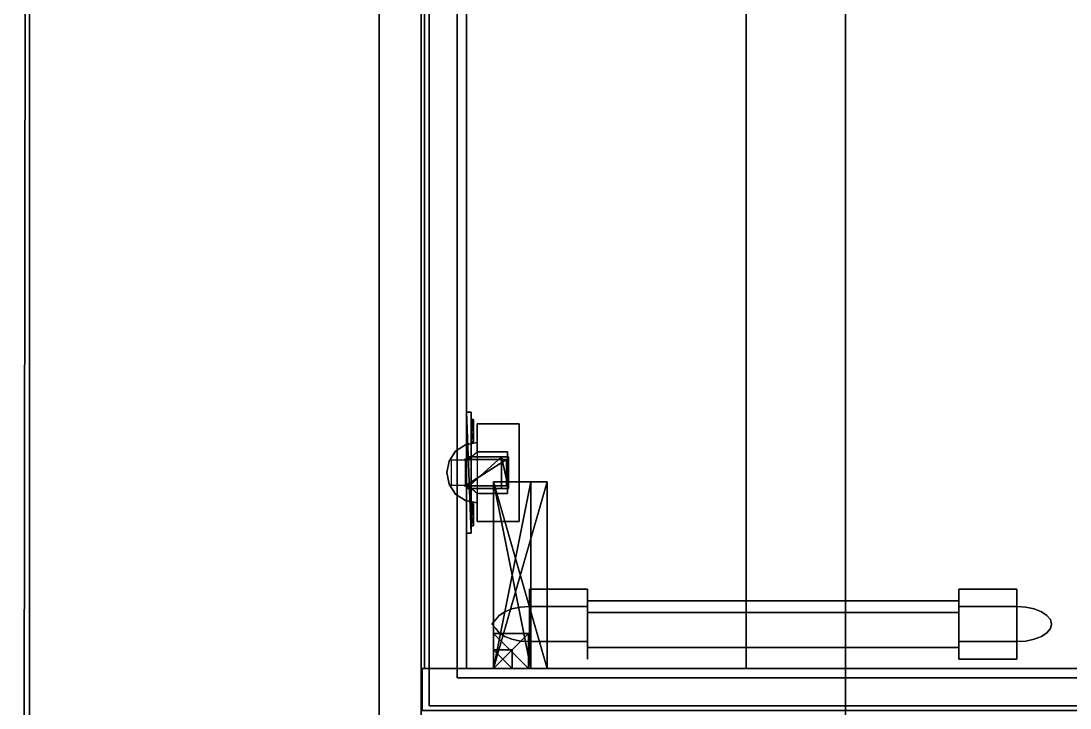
# Model space of a CAD drawing. Extents: x 0 to 7800, y -5130 to 1.
# Drawn here: x 0 to 450.1, y -3547 to -3252.2 of the extents above; entities that cross this region are included whole.
import ezdxf

# ---------------------------------------------------------------- set-up
doc = ezdxf.new("R2010")
doc.units = 0
for name, color, linetype in [('LAYER0', 7, 'CONTINUOUS'), ('LAYER780', 7, 'CONTINUOUS'), ('LAYER814', 253, 'CONTINUOUS'), ('LAYER877', 253, 'CONTINUOUS'), ('LAYER878', 7, 'CONTINUOUS'), ('LAYER880', 2, 'CONTINUOUS'), ('LAYER881', 7, 'CONTINUOUS'), ('LAYER882', 253, 'CONTINUOUS'), ('LAYER883', 253, 'CONTINUOUS'), ('LAYER884', 253, 'CONTINUOUS'), ('LAYER885', 253, 'CONTINUOUS'), ('LAYER886', 253, 'CONTINUOUS'), ('LAYER887', 253, 'CONTINUOUS'), ('LAYER897', 7, 'CONTINUOUS'), ('LAYER898', 7, 'CONTINUOUS'), ('LAYER899', 7, 'CONTINUOUS'), ('LAYER902', 28, 'CONTINUOUS'), ('LAYER903', 253, 'CONTINUOUS'), ('LAYER904', 253, 'CONTINUOUS'), ('LAYER906', 254, 'CONTINUOUS'), ('LAYER908', 2, 'CONTINUOUS')]:
    doc.layers.add(name, color=color, linetype=linetype)

msp = doc.modelspace()

# ---------------------------------------------------------------- linework, layer by layer
at = {"layer": 'LAYER0'}
for points, invisible_edges in [([(3.6928, -1555.002, -5), (1412.693, -4773.002, -5), (0.0028, -4773.002, -5), (3.6928, -1555.002, -5)], 1), ([(3.6928, -1555.002), (0.0028, -4773.002, -5), (0.0028, -4773.002), (3.6928, -1555.002)], 1), ([(0.0028, -4773.002, -5), (3.6928, -1555.002), (3.6928, -1555.002, -5), (0.0028, -4773.002, -5)], 1), ([(1412.693, -4773.002), (3.6928, -1555.002), (0.0028, -4773.002), (1412.693, -4773.002)], 1), ([(1412.693, -4773.002, -5), (3.6928, -1555.002, -5), (1025.693, -1555.002, -5), (1412.693, -4773.002, -5)], 5), ([(3.6928, -1555.002), (1412.693, -4773.002), (1025.693, -1555.002), (3.6928, -1555.002)], 3)]:
    msp.add_3dface(points, dxfattribs=dict(at, invisible_edges=invisible_edges))
at = {"layer": 'LAYER780'}
for points, invisible_edges in [([(153.6928, -2660.002), (3.6928, -4773.002), (3.6928, -2660.002), (153.6928, -2660.002)], 1), ([(3.6928, -4773.002), (153.6928, -2660.002), (153.6928, -4623.002), (3.6928, -4773.002)], 5), ([(3.6928, -2660.002, 2657), (3.6928, -4773.002), (3.6928, -4773.002, 2657), (3.6928, -2660.002, 2657)], 1), ([(3.6928, -4773.002), (3.6928, -2660.002, 2657), (3.6928, -2660.002), (3.6928, -4773.002)], 1), ([(3.6928, -4773.002, 2657), (153.6928, -4623.002, 2657), (3.6928, -2660.002, 2657), (3.6928, -4773.002, 2657)], 3), ([(153.6928, -2660.002, 2657), (3.6928, -2660.002, 2657), (153.6928, -4623.002, 2657), (153.6928, -2660.002, 2657)], 2), ([(153.6928, -2660.002), (153.6928, -4623.002, 2657), (153.6928, -4623.002), (153.6928, -2660.002)], 1), ([(153.6928, -4623.002, 2657), (153.6928, -2660.002), (153.6928, -2660.002, 2657), (153.6928, -4623.002, 2657)], 1)]:
    msp.add_3dface(points, dxfattribs=dict(at, invisible_edges=invisible_edges))
at = {"layer": 'LAYER814', "invisible_edges": 1}
for points in [[(153.6948, -2923, 450), (153.6948, -4173), (153.6948, -4173, 450), (153.6948, -2923, 450)], [(153.6948, -4173), (153.6948, -2923, 450), (153.6948, -2923), (153.6948, -4173)], [(171.6948, -2923), (153.6948, -4173), (153.6948, -2923), (171.6948, -2923)], [(153.6948, -4173), (171.6948, -2923), (171.6948, -4173), (153.6948, -4173)], [(171.6948, -4173, 450), (153.6948, -2923, 450), (153.6948, -4173, 450), (171.6948, -4173, 450)], [(153.6948, -2923, 450), (171.6948, -4173, 450), (171.6948, -2923, 450), (153.6948, -2923, 450)], [(171.6948, -2923), (171.6948, -4173, 450), (171.6948, -4173), (171.6948, -2923)], [(171.6948, -4173, 450), (171.6948, -2923), (171.6948, -2923, 450), (171.6948, -4173, 450)]]:
    msp.add_3dface(points, dxfattribs=at)
at = {"layer": 'LAYER877', "invisible_edges": 1}
for points in [[(153.6948, -2923, 850), (153.6948, -4605, 450), (153.6948, -4605, 850), (153.6948, -2923, 850)], [(153.6948, -4605, 450), (153.6948, -2923, 850), (153.6948, -2923, 450), (153.6948, -4605, 450)], [(171.6948, -2923, 450), (153.6948, -4605, 450), (153.6948, -2923, 450), (171.6948, -2923, 450)], [(153.6948, -4605, 450), (171.6948, -2923, 450), (171.6948, -4605, 450), (153.6948, -4605, 450)], [(171.6948, -4605, 850), (153.6948, -2923, 850), (153.6948, -4605, 850), (171.6948, -4605, 850)], [(153.6948, -2923, 850), (171.6948, -4605, 850), (171.6948, -2923, 850), (153.6948, -2923, 850)], [(171.6948, -2923, 450), (171.6948, -4605, 850), (171.6948, -4605, 450), (171.6948, -2923, 450)], [(171.6948, -4605, 850), (171.6948, -2923, 450), (171.6948, -2923, 850), (171.6948, -4605, 850)]]:
    msp.add_3dface(points, dxfattribs=at)
at = {"layer": 'LAYER878', "invisible_edges": 1}
for points in [[(172.1948, -3530), (585.1948, -3530, 432), (585.1948, -3530), (172.1948, -3530)], [(585.1948, -3530, 432), (172.1948, -3530), (172.1948, -3530, 432), (585.1948, -3530, 432)], [(172.1948, -3548, 432), (585.1948, -3530, 432), (172.1948, -3530, 432), (172.1948, -3548, 432)], [(585.1948, -3530, 432), (172.1948, -3548, 432), (585.1948, -3548, 432), (585.1948, -3530, 432)], [(172.1948, -3530), (172.1948, -3548, 432), (172.1948, -3530, 432), (172.1948, -3530)], [(172.1948, -3548, 432), (172.1948, -3530), (172.1948, -3548), (172.1948, -3548, 432)], [(585.1948, -3548), (172.1948, -3530), (585.1948, -3530), (585.1948, -3548)], [(172.1948, -3530), (585.1948, -3548), (172.1948, -3548), (172.1948, -3530)]]:
    msp.add_3dface(points, dxfattribs=at)
at = {"layer": 'LAYER880'}
for points in [[(225.6948, -3450, 30), (225.6948, -3450, 25), (202.6948, -3450, 30), (225.6948, -3450, 30)], [(202.6948, -3450, 30), (225.6948, -3450, 25), (202.6948, -3450, 25), (202.6948, -3450, 30)], [(202.6948, -3450, 30), (202.6948, -3450, 25), (202.6948, -3530, 30), (202.6948, -3450, 30)], [(202.6948, -3530, 30), (202.6948, -3450, 25), (202.6948, -3530, 25), (202.6948, -3530, 30)], [(202.6948, -3450, 30), (202.6948, -3530, 30), (225.6948, -3450, 30), (202.6948, -3450, 30)], [(225.6948, -3450, 30), (202.6948, -3530, 30), (225.6948, -3530, 30), (225.6948, -3450, 30)], [(225.6948, -3450, 25), (225.6948, -3530, 25), (202.6948, -3450, 25), (225.6948, -3450, 25)], [(202.6948, -3450, 25), (225.6948, -3530, 25), (202.6948, -3530, 25), (202.6948, -3450, 25)], [(225.6948, -3450, 30), (225.6948, -3530, 30), (225.6948, -3450, 25), (225.6948, -3450, 30)], [(225.6948, -3450, 25), (225.6948, -3530, 30), (225.6948, -3530, 25), (225.6948, -3450, 25)], [(202.6948, -3530, 30), (202.6948, -3530, 25), (225.6948, -3530, 30), (202.6948, -3530, 30)], [(225.6948, -3530, 30), (202.6948, -3530, 25), (225.6948, -3530, 25), (225.6948, -3530, 30)]]:
    msp.add_3dface(points, dxfattribs=at)
at = {"layer": 'LAYER881', "invisible_edges": 1}
for points in [[(225.6948, -3530, 30), (202.6948, -3450, 30), (202.6948, -3530, 30), (225.6948, -3530, 30)], [(202.6948, -3450, 30), (225.6948, -3530, 30), (225.6948, -3450, 30), (202.6948, -3450, 30)], [(202.6948, -3530, 25), (202.6948, -3450, 30), (202.6948, -3450, 25), (202.6948, -3530, 25)], [(202.6948, -3450, 30), (202.6948, -3530, 25), (202.6948, -3530, 30), (202.6948, -3450, 30)], [(225.6948, -3450, 25), (202.6948, -3450, 30), (225.6948, -3450, 30), (225.6948, -3450, 25)], [(202.6948, -3450, 30), (225.6948, -3450, 25), (202.6948, -3450, 25), (202.6948, -3450, 30)], [(225.6948, -3450, 25), (202.6948, -3530, 25), (202.6948, -3450, 25), (225.6948, -3450, 25)], [(202.6948, -3530, 25), (225.6948, -3450, 25), (225.6948, -3530, 25), (202.6948, -3530, 25)], [(225.6948, -3530, 30), (225.6948, -3450, 25), (225.6948, -3450, 30), (225.6948, -3530, 30)], [(225.6948, -3450, 25), (225.6948, -3530, 30), (225.6948, -3530, 25), (225.6948, -3450, 25)], [(202.6948, -3530, 25), (225.6948, -3530, 30), (202.6948, -3530, 30), (202.6948, -3530, 25)], [(225.6948, -3530, 30), (202.6948, -3530, 25), (225.6948, -3530, 25), (225.6948, -3530, 30)]]:
    msp.add_3dface(points, dxfattribs=at)
at = {"layer": 'LAYER882'}
for points in [[(217.6948, -3515, 30), (217.6948, -3515, 15), (202.6948, -3515, 30), (217.6948, -3515, 30)], [(202.6948, -3515, 30), (217.6948, -3515, 15), (202.6948, -3515, 15), (202.6948, -3515, 30)], [(202.6948, -3515, 30), (202.6948, -3515, 15), (202.6948, -3530, 30), (202.6948, -3515, 30)], [(202.6948, -3530, 30), (202.6948, -3515, 15), (202.6948, -3530, 15), (202.6948, -3530, 30)], [(202.6948, -3515, 30), (202.6948, -3530, 30), (217.6948, -3515, 30), (202.6948, -3515, 30)], [(217.6948, -3515, 30), (202.6948, -3530, 30), (217.6948, -3530, 30), (217.6948, -3515, 30)], [(217.6948, -3515, 15), (217.6948, -3530, 15), (202.6948, -3515, 15), (217.6948, -3515, 15)], [(202.6948, -3515, 15), (217.6948, -3530, 15), (202.6948, -3530, 15), (202.6948, -3515, 15)], [(217.6948, -3515, 30), (217.6948, -3530, 30), (217.6948, -3515, 15), (217.6948, -3515, 30)], [(217.6948, -3515, 15), (217.6948, -3530, 30), (217.6948, -3530, 15), (217.6948, -3515, 15)], [(202.6948, -3530, 30), (202.6948, -3530, 15), (217.6948, -3530, 30), (202.6948, -3530, 30)], [(217.6948, -3530, 30), (202.6948, -3530, 15), (217.6948, -3530, 15), (217.6948, -3530, 30)]]:
    msp.add_3dface(points, dxfattribs=at)
at = {"layer": 'LAYER883'}
for points in [[(217.6948, -3515, 30), (217.6948, -3515, 15), (202.6948, -3515, 30), (217.6948, -3515, 30)], [(202.6948, -3515, 30), (217.6948, -3515, 15), (202.6948, -3515, 15), (202.6948, -3515, 30)], [(202.6948, -3515, 30), (202.6948, -3515, 15), (202.6948, -3530, 30), (202.6948, -3515, 30)], [(202.6948, -3530, 30), (202.6948, -3515, 15), (202.6948, -3530, 15), (202.6948, -3530, 30)], [(202.6948, -3515, 30), (202.6948, -3530, 30), (217.6948, -3515, 30), (202.6948, -3515, 30)], [(217.6948, -3515, 30), (202.6948, -3530, 30), (217.6948, -3530, 30), (217.6948, -3515, 30)], [(217.6948, -3515, 15), (217.6948, -3530, 15), (202.6948, -3515, 15), (217.6948, -3515, 15)], [(202.6948, -3515, 15), (217.6948, -3530, 15), (202.6948, -3530, 15), (202.6948, -3515, 15)], [(217.6948, -3515, 30), (217.6948, -3530, 30), (217.6948, -3515, 15), (217.6948, -3515, 30)], [(217.6948, -3515, 15), (217.6948, -3530, 30), (217.6948, -3530, 15), (217.6948, -3515, 15)], [(202.6948, -3530, 30), (202.6948, -3530, 15), (217.6948, -3530, 30), (202.6948, -3530, 30)], [(217.6948, -3530, 30), (202.6948, -3530, 15), (217.6948, -3530, 15), (217.6948, -3530, 30)]]:
    msp.add_3dface(points, dxfattribs=at)
at = {"layer": 'LAYER884'}
for points in [[(217.6948, -3515, 30), (217.6948, -3515, 15), (202.6948, -3515, 30), (217.6948, -3515, 30)], [(202.6948, -3515, 30), (217.6948, -3515, 15), (202.6948, -3515, 15), (202.6948, -3515, 30)], [(202.6948, -3515, 30), (202.6948, -3515, 15), (202.6948, -3530, 30), (202.6948, -3515, 30)], [(202.6948, -3530, 30), (202.6948, -3515, 15), (202.6948, -3530, 15), (202.6948, -3530, 30)], [(202.6948, -3515, 30), (202.6948, -3530, 30), (217.6948, -3515, 30), (202.6948, -3515, 30)], [(217.6948, -3515, 30), (202.6948, -3530, 30), (217.6948, -3530, 30), (217.6948, -3515, 30)], [(217.6948, -3515, 15), (217.6948, -3530, 15), (202.6948, -3515, 15), (217.6948, -3515, 15)], [(202.6948, -3515, 15), (217.6948, -3530, 15), (202.6948, -3530, 15), (202.6948, -3515, 15)], [(217.6948, -3515, 30), (217.6948, -3530, 30), (217.6948, -3515, 15), (217.6948, -3515, 30)], [(217.6948, -3515, 15), (217.6948, -3530, 30), (217.6948, -3530, 15), (217.6948, -3515, 15)], [(202.6948, -3530, 30), (202.6948, -3530, 15), (217.6948, -3530, 30), (202.6948, -3530, 30)], [(217.6948, -3530, 30), (202.6948, -3530, 15), (217.6948, -3530, 15), (217.6948, -3530, 30)]]:
    msp.add_3dface(points, dxfattribs=at)
at = {"layer": 'LAYER885'}
for points in [[(217.6948, -3515, 30), (217.6948, -3515, 15), (202.6948, -3515, 30), (217.6948, -3515, 30)], [(202.6948, -3515, 30), (217.6948, -3515, 15), (202.6948, -3515, 15), (202.6948, -3515, 30)], [(202.6948, -3515, 30), (202.6948, -3515, 15), (202.6948, -3530, 30), (202.6948, -3515, 30)], [(202.6948, -3530, 30), (202.6948, -3515, 15), (202.6948, -3530, 15), (202.6948, -3530, 30)], [(202.6948, -3515, 30), (202.6948, -3530, 30), (217.6948, -3515, 30), (202.6948, -3515, 30)], [(217.6948, -3515, 30), (202.6948, -3530, 30), (217.6948, -3530, 30), (217.6948, -3515, 30)], [(217.6948, -3515, 15), (217.6948, -3530, 15), (202.6948, -3515, 15), (217.6948, -3515, 15)], [(202.6948, -3515, 15), (217.6948, -3530, 15), (202.6948, -3530, 15), (202.6948, -3515, 15)], [(217.6948, -3515, 30), (217.6948, -3530, 30), (217.6948, -3515, 15), (217.6948, -3515, 30)], [(217.6948, -3515, 15), (217.6948, -3530, 30), (217.6948, -3530, 15), (217.6948, -3515, 15)], [(202.6948, -3530, 30), (202.6948, -3530, 15), (217.6948, -3530, 30), (202.6948, -3530, 30)], [(217.6948, -3530, 30), (202.6948, -3530, 15), (217.6948, -3530, 15), (217.6948, -3530, 30)]]:
    msp.add_3dface(points, dxfattribs=at)
at = {"layer": 'LAYER886'}
for points in [[(210.6948, -3522, 30), (210.6948, -3522, -10), (202.6948, -3522, 30), (210.6948, -3522, 30)], [(202.6948, -3522, 30), (210.6948, -3522, -10), (202.6948, -3522, -10), (202.6948, -3522, 30)], [(202.6948, -3522, 30), (202.6948, -3522, -10), (202.6948, -3530, 30), (202.6948, -3522, 30)], [(202.6948, -3530, 30), (202.6948, -3522, -10), (202.6948, -3530, -10), (202.6948, -3530, 30)], [(202.6948, -3522, 30), (202.6948, -3530, 30), (210.6948, -3522, 30), (202.6948, -3522, 30)], [(210.6948, -3522, 30), (202.6948, -3530, 30), (210.6948, -3530, 30), (210.6948, -3522, 30)], [(210.6948, -3522, -10), (210.6948, -3530, -10), (202.6948, -3522, -10), (210.6948, -3522, -10)], [(202.6948, -3522, -10), (210.6948, -3530, -10), (202.6948, -3530, -10), (202.6948, -3522, -10)], [(210.6948, -3522, 30), (210.6948, -3530, 30), (210.6948, -3522, -10), (210.6948, -3522, 30)], [(210.6948, -3522, -10), (210.6948, -3530, 30), (210.6948, -3530, -10), (210.6948, -3522, -10)], [(202.6948, -3530, 30), (202.6948, -3530, -10), (210.6948, -3530, 30), (202.6948, -3530, 30)], [(210.6948, -3530, 30), (202.6948, -3530, -10), (210.6948, -3530, -10), (210.6948, -3530, 30)]]:
    msp.add_3dface(points, dxfattribs=at)
at = {"layer": 'LAYER887'}
for points in [[(218.6948, -3450, 30), (218.6948, -3450, 25), (202.6948, -3450, 30), (218.6948, -3450, 30)], [(202.6948, -3450, 30), (218.6948, -3450, 25), (202.6948, -3450, 25), (202.6948, -3450, 30)], [(202.6948, -3450, 30), (202.6948, -3450, 25), (202.6948, -3530, 30), (202.6948, -3450, 30)], [(202.6948, -3530, 30), (202.6948, -3450, 25), (202.6948, -3530, 25), (202.6948, -3530, 30)], [(202.6948, -3450, 30), (202.6948, -3530, 30), (218.6948, -3450, 30), (202.6948, -3450, 30)], [(218.6948, -3450, 30), (202.6948, -3530, 30), (218.6948, -3530, 30), (218.6948, -3450, 30)], [(218.6948, -3450, 25), (218.6948, -3530, 25), (202.6948, -3450, 25), (218.6948, -3450, 25)], [(202.6948, -3450, 25), (218.6948, -3530, 25), (202.6948, -3530, 25), (202.6948, -3450, 25)], [(218.6948, -3450, 30), (218.6948, -3530, 30), (218.6948, -3450, 25), (218.6948, -3450, 30)], [(218.6948, -3450, 25), (218.6948, -3530, 30), (218.6948, -3530, 25), (218.6948, -3450, 25)], [(202.6948, -3530, 30), (202.6948, -3530, 25), (218.6948, -3530, 30), (202.6948, -3530, 30)], [(218.6948, -3530, 30), (202.6948, -3530, 25), (218.6948, -3530, 25), (218.6948, -3530, 30)]]:
    msp.add_3dface(points, dxfattribs=at)
at = {"layer": 'LAYER897', "invisible_edges": 1}
for points in [[(173.1948, -3530), (173.1948, -2959, 432), (173.1948, -2959), (173.1948, -3530)], [(173.1948, -2959, 432), (173.1948, -3530), (173.1948, -3530, 432), (173.1948, -2959, 432)], [(191.1948, -3530, 432), (173.1948, -2959, 432), (173.1948, -3530, 432), (191.1948, -3530, 432)], [(173.1948, -2959, 432), (191.1948, -3530, 432), (191.1948, -2959, 432), (173.1948, -2959, 432)], [(191.1948, -2959), (173.1948, -3530), (173.1948, -2959), (191.1948, -2959)], [(173.1948, -3530), (191.1948, -2959), (191.1948, -3530), (173.1948, -3530)], [(191.1948, -3530, 432), (191.1948, -2959), (191.1948, -2959, 432), (191.1948, -3530, 432)], [(191.1948, -2959), (191.1948, -3530, 432), (191.1948, -3530), (191.1948, -2959)], [(173.1948, -3530), (191.1948, -3530, 432), (173.1948, -3530, 432), (173.1948, -3530)], [(191.1948, -3530, 432), (173.1948, -3530), (191.1948, -3530), (191.1948, -3530, 432)]]:
    msp.add_3dface(points, dxfattribs=at)
at = {"layer": 'LAYER898', "invisible_edges": 1}
for points in [[(187.1948, -3534, 24.3), (570.1948, -2955, 24.3), (187.1948, -2955, 24.3), (187.1948, -3534, 24.3)], [(570.1948, -2955, 24.3), (187.1948, -3534, 24.3), (570.1948, -3534, 24.3), (570.1948, -2955, 24.3)], [(187.1948, -2955, 18.3), (187.1948, -3534, 24.3), (187.1948, -2955, 24.3), (187.1948, -2955, 18.3)], [(187.1948, -3534, 24.3), (187.1948, -2955, 18.3), (187.1948, -3534, 18.3), (187.1948, -3534, 24.3)], [(570.1948, -3534, 18.3), (187.1948, -2955, 18.3), (570.1948, -2955, 18.3), (570.1948, -3534, 18.3)], [(187.1948, -2955, 18.3), (570.1948, -3534, 18.3), (187.1948, -3534, 18.3), (187.1948, -2955, 18.3)], [(187.1948, -3534, 24.3), (570.1948, -3534, 18.3), (570.1948, -3534, 24.3), (187.1948, -3534, 24.3)], [(570.1948, -3534, 18.3), (187.1948, -3534, 24.3), (187.1948, -3534, 18.3), (570.1948, -3534, 18.3)]]:
    msp.add_3dface(points, dxfattribs=at)
at = {"layer": 'LAYER899', "invisible_edges": 1}
for points in [[(191.1948, -2959), (311.1948, -3530), (191.1948, -3530), (191.1948, -2959)], [(311.1948, -3530), (191.1948, -2959), (311.1948, -2959), (311.1948, -3530)], [(191.1948, -3530, 18), (191.1948, -2959), (191.1948, -3530), (191.1948, -3530, 18)], [(191.1948, -2959), (191.1948, -3530, 18), (191.1948, -2959, 18), (191.1948, -2959)], [(311.1948, -2959, 18), (191.1948, -3530, 18), (311.1948, -3530, 18), (311.1948, -2959, 18)], [(191.1948, -3530, 18), (311.1948, -2959, 18), (191.1948, -2959, 18), (191.1948, -3530, 18)], [(311.1948, -2959, 18), (311.1948, -3530), (311.1948, -2959), (311.1948, -2959, 18)], [(311.1948, -3530), (311.1948, -2959, 18), (311.1948, -3530, 18), (311.1948, -3530)], [(191.1948, -3530, 18), (311.1948, -3530), (311.1948, -3530, 18), (191.1948, -3530, 18)], [(311.1948, -3530), (191.1948, -3530, 18), (191.1948, -3530), (311.1948, -3530)]]:
    msp.add_3dface(points, dxfattribs=at)
at = {"layer": 'LAYER902'}
for points in [[(195.6948, -3437, 432), (195.6948, -3425, 432), (195.6948, -3437, 432)], [(213.6948, -3425, 431), (195.6948, -3425, 431), (195.6948, -3425, 431), (213.6948, -3425, 431)], [(195.6948, -3437, 431), (195.6948, -3437, 432), (195.6948, -3425, 432), (195.6948, -3425, 431)], [(195.6948, -3425, 431), (195.6948, -3425, 432), (213.6948, -3425, 432), (213.6948, -3425, 431)], [(213.6948, -3425, 432), (195.6948, -3425, 432), (195.6948, -3467, 432), (213.6948, -3467, 432)], [(213.6948, -3425, 432), (213.6948, -3467, 432), (213.6948, -3467, 431), (213.6948, -3425, 431)], [(208.6948, -3437, 431), (208.6948, -3437, 432), (195.6948, -3437, 432), (195.6948, -3437, 431)], [(208.6948, -3437, 432), (208.6948, -3455, 432), (208.6948, -3437, 432)], [(208.6948, -3437, 431), (208.6948, -3437, 432), (208.6948, -3455, 432), (208.6948, -3455, 431)], [(195.6948, -3455, 432), (195.6948, -3467, 432), (195.6948, -3455, 432)], [(208.6948, -3455, 431), (208.6948, -3455, 432), (195.6948, -3455, 432), (195.6948, -3455, 431)], [(195.6948, -3455, 431), (195.6948, -3455, 432), (195.6948, -3467, 432), (195.6948, -3467, 431)], [(213.6948, -3467, 431), (195.6948, -3467, 431), (195.6948, -3467, 431), (213.6948, -3467, 431)], [(195.6948, -3467, 431), (195.6948, -3467, 432), (213.6948, -3467, 432), (213.6948, -3467, 431)], [(213.6948, -3467, 431), (213.6948, -3467, 432), (213.6948, -3467, 431)]]:
    msp.add_3dface(points, dxfattribs=at)
for points, invisible_edges in [([(213.6948, -3425, 431), (208.6948, -3437, 431), (195.6948, -3437, 431), (195.6948, -3425, 431)], 1), ([(213.6948, -3467, 431), (213.6948, -3425, 431), (208.6948, -3437, 431), (208.6948, -3455, 431)], 10), ([(190.7199, -3433.99, 431.75), (186.5024, -3436.808, 431.75), (188.1948, -3440.5, 431.75), (191.6948, -3440.5, 431.75)], 10), ([(195.6948, -3433, 431.75), (190.7199, -3433.99, 431.75), (191.6948, -3440.5, 431.75), (195.6948, -3437, 431.75)], 2), ([(186.5024, -3436.808, 431.75), (183.6844, -3441.025, 431.75), (184.6948, -3440.5, 431.75), (188.1948, -3440.5, 431.75)], 10), ([(191.4853, -3451.317, 431.5), (191.6948, -3440.5, 431.5), (195.6948, -3437, 431.5), (195.6948, -3455, 431.5)], 5), ([(195.6948, -3455, 431.5), (195.6948, -3437, 431.5), (208.6948, -3437, 431.5), (208.6948, -3455, 431.5)], 1), ([(183.6844, -3441.025, 431.75), (182.6948, -3446, 431.75), (184.6948, -3446, 431.75), (184.6948, -3440.5, 431.75)], 10), ([(184.6948, -3451.5, 431.5), (184.6948, -3440.5, 431.5), (191.6948, -3440.5, 431.5), (191.4853, -3451.317, 431.5)], 4), ([(182.6948, -3446, 431.75), (183.6844, -3450.975, 431.75), (184.6948, -3451.5, 431.75), (184.6948, -3446, 431.75)], 10), ([(183.6844, -3450.975, 431.75), (186.5024, -3455.192, 431.75), (188.1948, -3451.5, 431.75), (184.6948, -3451.5, 431.75)], 10), ([(186.5024, -3455.192, 431.75), (190.7199, -3458.01, 431.75), (191.6948, -3451.5, 431.75), (188.1948, -3451.5, 431.75)], 10), ([(190.7199, -3458.01, 431.75), (195.6948, -3459, 431.75), (195.6948, -3455, 431.75), (191.6948, -3451.5, 431.75)], 8), ([(213.6948, -3467, 431), (208.6948, -3455, 431), (195.6948, -3455, 431), (195.6948, -3467, 431)], 1)]:
    msp.add_3dface(points, dxfattribs=dict(at, invisible_edges=invisible_edges))
at = {"layer": 'LAYER903'}
for points in [[(193.1843, -3472, 387.5), (191.1948, -3472, 387.5), (191.1948, -3420, 387.5), (193.1843, -3472, 387.5)], [(193.1843, -3472, 387.5), (191.1948, -3420, 387.5), (193.1843, -3420, 387.5), (193.1843, -3472, 387.5)], [(193.1843, -3420, 387.5), (191.1948, -3420, 387.5), (191.1948, -3420, 402.5), (193.1843, -3420, 387.5)], [(193.1843, -3420, 387.5), (191.1948, -3420, 402.5), (193.1843, -3420, 402.5), (193.1843, -3420, 387.5)], [(191.1948, -3420, 402.5), (191.1948, -3472, 402.5), (193.1843, -3472, 402.5), (191.1948, -3420, 402.5)], [(191.1948, -3420, 402.5), (193.1843, -3472, 402.5), (193.1843, -3420, 402.5), (191.1948, -3420, 402.5)], [(193.1843, -3420, 402.5), (193.1843, -3472, 402.5), (193.1843, -3472, 387.5), (193.1843, -3420, 402.5)], [(193.1843, -3420, 402.5), (193.1843, -3472, 387.5), (193.1843, -3420, 387.5), (193.1843, -3420, 402.5)], [(194.1791, -3427.913, 399.2426), (194.1791, -3423.117, 395), (193.1843, -3427.913, 399.2426), (194.1791, -3427.913, 399.2426)], [(193.1843, -3427.913, 399.2426), (194.1791, -3423.117, 395), (193.1843, -3423.117, 395), (193.1843, -3427.913, 399.2426)], [(194.1791, -3423.117, 395), (194.1791, -3427.913, 390.7574), (193.1843, -3423.117, 395), (194.1791, -3423.117, 395)], [(193.1843, -3423.117, 395), (194.1791, -3427.913, 390.7574), (193.1843, -3427.913, 390.7574), (193.1843, -3423.117, 395)], [(193.1843, -3432.709, 395), (193.1843, -3427.913, 390.7574), (193.1843, -3423.117, 395), (193.1843, -3432.709, 395)], [(193.1843, -3432.709, 395), (193.1843, -3423.117, 395), (193.1843, -3427.913, 399.2426), (193.1843, -3432.709, 395)], [(194.1791, -3427.913, 399.2426), (194.1791, -3427.913, 390.7574), (194.1791, -3423.117, 395), (194.1791, -3427.913, 399.2426)], [(194.1791, -3427.913, 390.7574), (194.1791, -3432.709, 395), (193.1843, -3427.913, 390.7574), (194.1791, -3427.913, 390.7574)], [(193.1843, -3427.913, 390.7574), (194.1791, -3432.709, 395), (193.1843, -3432.709, 395), (193.1843, -3427.913, 390.7574)], [(193.1843, -3432.709, 395), (194.1791, -3432.709, 395), (193.1843, -3427.913, 399.2426), (193.1843, -3432.709, 395)], [(193.1843, -3427.913, 399.2426), (194.1791, -3432.709, 395), (194.1791, -3427.913, 399.2426), (193.1843, -3427.913, 399.2426)], [(194.1791, -3432.709, 395), (194.1791, -3427.913, 390.7574), (194.1791, -3427.913, 399.2426), (194.1791, -3432.709, 395)], [(190.113, -3440.348, 443.9226), (190.6041, -3440.348, 444.5), (206.8867, -3440.348, 436.0754), (190.113, -3440.348, 443.9226)], [(206.8867, -3440.348, 436.0754), (190.6041, -3440.348, 444.5), (208.3768, -3440.348, 438.4556), (206.8867, -3440.348, 436.0754)], [(190.6041, -3440.348, 444.5), (190.6041, -3451.652, 444.5), (208.3768, -3440.348, 438.4556), (190.6041, -3440.348, 444.5)], [(208.3768, -3440.348, 438.4556), (190.6041, -3451.652, 444.5), (208.3768, -3451.652, 438.4556), (208.3768, -3440.348, 438.4556)], [(191.1948, -3439.217, 419.5), (206.1163, -3439.217, 419.5), (191.1948, -3439.217, 367.5), (191.1948, -3439.217, 419.5)], [(191.1948, -3439.217, 367.5), (206.1163, -3439.217, 419.5), (206.1163, -3439.217, 367.5), (191.1948, -3439.217, 367.5)], [(191.1948, -3439.217, 367.5), (206.1163, -3439.217, 367.5), (191.1948, -3452.783, 367.5), (191.1948, -3439.217, 367.5)], [(191.1948, -3452.783, 367.5), (206.1163, -3439.217, 367.5), (206.1163, -3452.783, 367.5), (191.1948, -3452.783, 367.5)], [(202.1372, -3439.217, 438.8654), (209.1006, -3439.217, 438.8654), (199.1529, -3439.217, 419.5), (202.1372, -3439.217, 438.8654)], [(199.1529, -3439.217, 419.5), (209.1006, -3439.217, 438.8654), (206.1163, -3439.217, 419.5), (199.1529, -3439.217, 419.5)], [(206.1163, -3439.217, 419.5), (206.1163, -3452.783, 419.5), (206.1163, -3439.217, 367.5), (206.1163, -3439.217, 419.5)], [(206.1163, -3439.217, 367.5), (206.1163, -3452.783, 419.5), (206.1163, -3452.783, 367.5), (206.1163, -3439.217, 367.5)], [(209.1006, -3439.217, 438.8654), (209.1006, -3452.783, 438.8654), (206.1163, -3439.217, 419.5), (209.1006, -3439.217, 438.8654)], [(206.1163, -3439.217, 419.5), (209.1006, -3452.783, 438.8654), (206.1163, -3452.783, 419.5), (206.1163, -3439.217, 419.5)], [(206.8867, -3451.652, 436.0754), (208.3768, -3451.652, 438.4556), (190.113, -3451.652, 443.9226), (206.8867, -3451.652, 436.0754)], [(190.113, -3451.652, 443.9226), (208.3768, -3451.652, 438.4556), (190.6041, -3451.652, 444.5), (190.113, -3451.652, 443.9226)], [(191.1948, -3452.783, 367.5), (206.1163, -3452.783, 367.5), (191.1948, -3452.783, 419.5), (191.1948, -3452.783, 367.5)], [(191.1948, -3452.783, 419.5), (206.1163, -3452.783, 367.5), (206.1163, -3452.783, 419.5), (191.1948, -3452.783, 419.5)], [(199.1529, -3452.783, 419.5), (206.1163, -3452.783, 419.5), (202.1372, -3452.783, 438.8654), (199.1529, -3452.783, 419.5)], [(202.1372, -3452.783, 438.8654), (206.1163, -3452.783, 419.5), (209.1006, -3452.783, 438.8654), (202.1372, -3452.783, 438.8654)], [(194.1791, -3464.087, 399.2426), (194.1791, -3459.291, 395), (193.1843, -3464.087, 399.2426), (194.1791, -3464.087, 399.2426)], [(193.1843, -3464.087, 399.2426), (194.1791, -3459.291, 395), (193.1843, -3459.291, 395), (193.1843, -3464.087, 399.2426)], [(194.1791, -3459.291, 395), (194.1791, -3464.087, 390.7574), (193.1843, -3459.291, 395), (194.1791, -3459.291, 395)], [(193.1843, -3459.291, 395), (194.1791, -3464.087, 390.7574), (193.1843, -3464.087, 390.7574), (193.1843, -3459.291, 395)], [(193.1843, -3468.883, 395), (193.1843, -3464.087, 390.7574), (193.1843, -3459.291, 395), (193.1843, -3468.883, 395)], [(193.1843, -3468.883, 395), (193.1843, -3459.291, 395), (193.1843, -3464.087, 399.2426), (193.1843, -3468.883, 395)], [(194.1791, -3464.087, 399.2426), (194.1791, -3464.087, 390.7574), (194.1791, -3459.291, 395), (194.1791, -3464.087, 399.2426)], [(194.1791, -3464.087, 390.7574), (194.1791, -3468.883, 395), (193.1843, -3464.087, 390.7574), (194.1791, -3464.087, 390.7574)], [(193.1843, -3464.087, 390.7574), (194.1791, -3468.883, 395), (193.1843, -3468.883, 395), (193.1843, -3464.087, 390.7574)], [(193.1843, -3468.883, 395), (194.1791, -3468.883, 395), (193.1843, -3464.087, 399.2426), (193.1843, -3468.883, 395)], [(193.1843, -3464.087, 399.2426), (194.1791, -3468.883, 395), (194.1791, -3464.087, 399.2426), (193.1843, -3464.087, 399.2426)], [(194.1791, -3468.883, 395), (194.1791, -3464.087, 390.7574), (194.1791, -3464.087, 399.2426), (194.1791, -3468.883, 395)], [(193.1843, -3472, 402.5), (191.1948, -3472, 402.5), (191.1948, -3472, 387.5), (193.1843, -3472, 402.5)], [(193.1843, -3472, 402.5), (191.1948, -3472, 387.5), (193.1843, -3472, 387.5), (193.1843, -3472, 402.5)]]:
    msp.add_3dface(points, dxfattribs=at)
at = {"layer": 'LAYER904', "invisible_edges": 1}
for points in [[(582.1948, -2943, 432), (175.1948, -3546, 432), (175.1948, -2943, 432), (582.1948, -2943, 432)], [(175.1948, -3546, 432), (582.1948, -2943, 432), (582.1948, -3546, 432), (175.1948, -3546, 432)], [(175.1948, -2943, 450), (175.1948, -3546, 432), (175.1948, -3546, 450), (175.1948, -2943, 450)], [(175.1948, -3546, 432), (175.1948, -2943, 450), (175.1948, -2943, 432), (175.1948, -3546, 432)], [(557.1948, -3546, 450), (175.1948, -2943, 450), (175.1948, -3546, 450), (557.1948, -3546, 450)], [(175.1948, -2943, 450), (557.1948, -3546, 450), (557.1948, -2943, 450), (175.1948, -2943, 450)], [(582.1948, -3546, 438), (175.1948, -3546, 432), (582.1948, -3546, 432), (582.1948, -3546, 438)], [(175.1948, -3546, 432), (582.1948, -3546, 438), (175.1948, -3546, 438), (175.1948, -3546, 432)], [(557.1948, -3546, 450), (175.1948, -3546, 438), (545.1948, -3546, 438), (557.1948, -3546, 450)], [(175.1948, -3546, 438), (557.1948, -3546, 450), (175.1948, -3546, 450), (175.1948, -3546, 438)]]:
    msp.add_3dface(points, dxfattribs=at)
at = {"layer": 'LAYER906'}
for points, invisible_edges in [([(210.6637, -3504.505, 404.75), (214.2664, -3503.756, 403.4523), (214.2664, -3496.511, 416), (210.6637, -3498.01, 416)], 15), ([(210.6637, -3498.01, 416), (214.2664, -3496.511, 416), (214.2664, -3503.756, 428.5477), (210.6637, -3504.505, 427.25)], 11), ([(214.2664, -3503.756, 403.4523), (218.1326, -3503.5, 403.0096), (218.1326, -3496, 416), (214.2664, -3496.511, 416)], 13), ([(214.2664, -3496.511, 416), (218.1326, -3496, 416), (218.1326, -3503.5, 428.9904), (214.2664, -3503.756, 428.5477)], 9), ([(243.0288, -3518.5, 403.0096), (243.0288, -3526, 416), (243.0288, -3496, 416), (243.0288, -3503.5, 403.0096)], 2), ([(243.0288, -3526, 416), (243.0288, -3496, 416), (243.0288, -3503.5, 428.9904), (243.0288, -3518.5, 428.9904)], 1), ([(243.0288, -3526, 416), (243.0288, -3496, 416), (243.0288, -3503.5, 428.9904), (243.0288, -3518.5, 428.9904)], 1), ([(402.3649, -3496, 416), (402.3649, -3526, 416), (402.3649, -3518.5, 428.9904), (402.3649, -3503.5, 428.9904)], 1), ([(431.1274, -3503.756, 428.5477), (427.2612, -3503.5, 428.9904), (427.2612, -3496, 416), (431.1274, -3496.511, 416)], 12), ([(431.1274, -3496.511, 416), (427.2612, -3496, 416), (427.2612, -3503.5, 403.0096), (431.1274, -3503.756, 403.4523)], 13), ([(434.73, -3504.505, 427.25), (431.1274, -3503.756, 428.5477), (431.1274, -3496.511, 416), (434.73, -3498.01, 416)], 14), ([(434.73, -3498.01, 416), (431.1274, -3496.511, 416), (431.1274, -3503.756, 403.4523), (434.73, -3504.505, 404.75)], 15), ([(205.1961, -3507.25, 409.5048), (207.57, -3505.697, 406.8144), (207.57, -3500.393, 416), (205.1961, -3503.5, 416)], 15), ([(205.1961, -3503.5, 416), (207.57, -3500.393, 416), (207.57, -3505.697, 425.1856), (205.1961, -3507.25, 422.4952)], 11), ([(207.57, -3505.697, 406.8144), (210.6637, -3504.505, 404.75), (210.6637, -3498.01, 416), (207.57, -3500.393, 416)], 15), ([(207.57, -3500.393, 416), (210.6637, -3498.01, 416), (210.6637, -3504.505, 427.25), (207.57, -3505.697, 425.1856)], 11), ([(243.0288, -3506, 424.6602), (243.0288, -3501, 416), (402.3649, -3501, 416), (402.3649, -3506, 424.6602)], 8), ([(402.3649, -3516, 407.3398), (402.3649, -3521, 416), (402.3649, -3501, 416), (402.3649, -3506, 407.3398)], 2), ([(402.3649, -3521, 416), (402.3649, -3501, 416), (402.3649, -3506, 424.6602), (402.3649, -3516, 424.6602)], 1), ([(437.8238, -3505.697, 425.1856), (434.73, -3504.505, 427.25), (434.73, -3498.01, 416), (437.8238, -3500.393, 416)], 14), ([(437.8238, -3500.393, 416), (434.73, -3498.01, 416), (434.73, -3504.505, 404.75), (437.8238, -3505.697, 406.8144)], 15), ([(440.1977, -3507.25, 422.4952), (437.8238, -3505.697, 425.1856), (437.8238, -3500.393, 416), (440.1977, -3503.5, 416)], 14), ([(440.1977, -3503.5, 416), (437.8238, -3500.393, 416), (437.8238, -3505.697, 406.8144), (440.1977, -3507.25, 409.5048)], 15), ([(203.7038, -3509.059, 412.6378), (205.1961, -3507.25, 409.5048), (205.1961, -3503.5, 416), (203.7038, -3507.118, 416)], 15), ([(203.7038, -3507.118, 416), (205.1961, -3503.5, 416), (205.1961, -3507.25, 422.4952), (203.7038, -3509.059, 419.3622)], 11), ([(205.1961, -3514.75, 409.5048), (207.57, -3516.303, 406.8144), (207.57, -3505.697, 406.8144), (205.1961, -3507.25, 409.5048)], 14), ([(205.1961, -3507.25, 422.4952), (207.57, -3505.697, 425.1856), (207.57, -3516.303, 425.1856), (205.1961, -3514.75, 422.4952)], 14), ([(207.57, -3516.303, 406.8144), (210.6637, -3517.495, 404.75), (210.6637, -3504.505, 404.75), (207.57, -3505.697, 406.8144)], 14), ([(207.57, -3505.697, 425.1856), (210.6637, -3504.505, 427.25), (210.6637, -3517.495, 427.25), (207.57, -3516.303, 425.1856)], 14), ([(210.6637, -3517.495, 404.75), (214.2664, -3518.244, 403.4523), (214.2664, -3503.756, 403.4523), (210.6637, -3504.505, 404.75)], 14), ([(210.6637, -3504.505, 427.25), (214.2664, -3503.756, 428.5477), (214.2664, -3518.244, 428.5477), (210.6637, -3517.495, 427.25)], 14), ([(214.2664, -3518.244, 403.4523), (218.1326, -3518.5, 403.0096), (218.1326, -3503.5, 403.0096), (214.2664, -3503.756, 403.4523)], 12), ([(214.2664, -3503.756, 428.5477), (218.1326, -3503.5, 428.9904), (218.1326, -3518.5, 428.9904), (214.2664, -3518.244, 428.5477)], 12), ([(243.0288, -3506, 407.3398), (243.0288, -3516, 407.3398), (402.3649, -3516, 407.3398), (402.3649, -3506, 407.3398)], 2), ([(243.0288, -3516, 424.6602), (243.0288, -3506, 424.6602), (402.3649, -3506, 424.6602), (402.3649, -3516, 424.6602)], 10), ([(431.1274, -3518.244, 428.5477), (427.2612, -3518.5, 428.9904), (427.2612, -3503.5, 428.9904), (431.1274, -3503.756, 428.5477)], 9), ([(431.1274, -3503.756, 403.4523), (427.2612, -3503.5, 403.0096), (427.2612, -3518.5, 403.0096), (431.1274, -3518.244, 403.4523)], 9), ([(434.73, -3517.495, 427.25), (431.1274, -3518.244, 428.5477), (431.1274, -3503.756, 428.5477), (434.73, -3504.505, 427.25)], 11), ([(434.73, -3504.505, 404.75), (431.1274, -3503.756, 403.4523), (431.1274, -3518.244, 403.4523), (434.73, -3517.495, 404.75)], 11), ([(437.8238, -3516.303, 425.1856), (434.73, -3517.495, 427.25), (434.73, -3504.505, 427.25), (437.8238, -3505.697, 425.1856)], 11), ([(437.8238, -3505.697, 406.8144), (434.73, -3504.505, 404.75), (434.73, -3517.495, 404.75), (437.8238, -3516.303, 406.8144)], 11), ([(440.1977, -3514.75, 422.4952), (437.8238, -3516.303, 425.1856), (437.8238, -3505.697, 425.1856), (440.1977, -3507.25, 422.4952)], 11), ([(440.1977, -3507.25, 409.5048), (437.8238, -3505.697, 406.8144), (437.8238, -3516.303, 406.8144), (440.1977, -3514.75, 409.5048)], 11), ([(441.6899, -3509.059, 419.3622), (440.1977, -3507.25, 422.4952), (440.1977, -3503.5, 416), (441.6899, -3507.118, 416)], 14), ([(441.6899, -3507.118, 416), (440.1977, -3503.5, 416), (440.1977, -3507.25, 409.5048), (441.6899, -3509.059, 412.6378)], 15), ([(202.0605, -3511, 416), (203.7038, -3509.059, 412.6378), (203.7038, -3507.118, 416), (202.0605, -3511, 416)], 7), ([(202.0605, -3511, 416), (203.7038, -3507.118, 416), (203.7038, -3509.059, 419.3622), (202.0605, -3511, 416)], 3), ([(202.0605, -3511, 416), (203.7038, -3512.941, 412.6378), (203.7038, -3509.059, 412.6378), (202.0605, -3511, 416)], 6), ([(202.0605, -3511, 416), (203.7038, -3509.059, 419.3622), (203.7038, -3512.941, 419.3622), (202.0605, -3511, 416)], 6), ([(203.7038, -3512.941, 412.6378), (205.1961, -3514.75, 409.5048), (205.1961, -3507.25, 409.5048), (203.7038, -3509.059, 412.6378)], 14), ([(203.7038, -3509.059, 419.3622), (205.1961, -3507.25, 422.4952), (205.1961, -3514.75, 422.4952), (203.7038, -3512.941, 419.3622)], 14), ([(441.6899, -3512.941, 419.3622), (440.1977, -3514.75, 422.4952), (440.1977, -3507.25, 422.4952), (441.6899, -3509.059, 419.3622)], 11), ([(441.6899, -3509.059, 412.6378), (440.1977, -3507.25, 409.5048), (440.1977, -3514.75, 409.5048), (441.6899, -3512.941, 412.6378)], 11), ([(442.1989, -3511, 416), (441.6899, -3509.059, 419.3622), (441.6899, -3507.118, 416), (442.1989, -3511, 416)], 6), ([(442.1989, -3511, 416), (441.6899, -3507.118, 416), (441.6899, -3509.059, 412.6378), (442.1989, -3511, 416)], 7), ([(442.1989, -3511, 416), (441.6899, -3512.941, 419.3622), (441.6899, -3509.059, 419.3622), (442.1989, -3511, 416)], 3), ([(442.1989, -3511, 416), (441.6899, -3509.059, 412.6378), (441.6899, -3512.941, 412.6378), (442.1989, -3511, 416)], 3), ([(202.0605, -3511, 416), (203.7038, -3514.882, 416), (203.7038, -3512.941, 412.6378), (202.0605, -3511, 416)], 3), ([(202.0605, -3511, 416), (203.7038, -3512.941, 419.3622), (203.7038, -3514.882, 416), (202.0605, -3511, 416)], 7), ([(203.7038, -3514.882, 416), (205.1961, -3518.5, 416), (205.1961, -3514.75, 409.5048), (203.7038, -3512.941, 412.6378)], 11), ([(203.7038, -3512.941, 419.3622), (205.1961, -3514.75, 422.4952), (205.1961, -3518.5, 416), (203.7038, -3514.882, 416)], 15), ([(205.1961, -3518.5, 416), (207.57, -3521.607, 416), (207.57, -3516.303, 406.8144), (205.1961, -3514.75, 409.5048)], 11), ([(205.1961, -3514.75, 422.4952), (207.57, -3516.303, 425.1856), (207.57, -3521.607, 416), (205.1961, -3518.5, 416)], 15), ([(440.1977, -3518.5, 416), (437.8238, -3521.607, 416), (437.8238, -3516.303, 425.1856), (440.1977, -3514.75, 422.4952)], 15), ([(440.1977, -3514.75, 409.5048), (437.8238, -3516.303, 406.8144), (437.8238, -3521.607, 416), (440.1977, -3518.5, 416)], 14), ([(441.6899, -3514.882, 416), (440.1977, -3518.5, 416), (440.1977, -3514.75, 422.4952), (441.6899, -3512.941, 419.3622)], 15), ([(441.6899, -3512.941, 412.6378), (440.1977, -3514.75, 409.5048), (440.1977, -3518.5, 416), (441.6899, -3514.882, 416)], 14), ([(442.1989, -3511, 416), (441.6899, -3514.882, 416), (441.6899, -3512.941, 419.3622), (442.1989, -3511, 416)], 7), ([(442.1989, -3511, 416), (441.6899, -3512.941, 412.6378), (441.6899, -3514.882, 416), (442.1989, -3511, 416)], 6), ([(207.57, -3521.607, 416), (210.6637, -3523.99, 416), (210.6637, -3517.495, 404.75), (207.57, -3516.303, 406.8144)], 11), ([(207.57, -3516.303, 425.1856), (210.6637, -3517.495, 427.25), (210.6637, -3523.99, 416), (207.57, -3521.607, 416)], 15), ([(210.6637, -3523.99, 416), (214.2664, -3525.489, 416), (214.2664, -3518.244, 403.4523), (210.6637, -3517.495, 404.75)], 11), ([(210.6637, -3517.495, 427.25), (214.2664, -3518.244, 428.5477), (214.2664, -3525.489, 416), (210.6637, -3523.99, 416)], 15), ([(214.2664, -3525.489, 416), (218.1326, -3526, 416), (218.1326, -3518.5, 403.0096), (214.2664, -3518.244, 403.4523)], 9), ([(214.2664, -3518.244, 428.5477), (218.1326, -3518.5, 428.9904), (218.1326, -3526, 416), (214.2664, -3525.489, 416)], 13), ([(243.0288, -3526, 416), (243.0288, -3518.5, 428.9904), (218.1326, -3518.5, 428.9904), (218.1326, -3526, 416)], 8), ([(243.0288, -3518.5, 403.0096), (243.0288, -3526, 416), (218.1326, -3526, 416), (218.1326, -3518.5, 403.0096)], 2), ([(243.0288, -3516, 407.3398), (243.0288, -3521, 416), (402.3649, -3521, 416), (402.3649, -3516, 407.3398)], 8), ([(243.0288, -3521, 416), (243.0288, -3516, 424.6602), (402.3649, -3516, 424.6602), (402.3649, -3521, 416)], 2), ([(431.1274, -3525.489, 416), (427.2612, -3526, 416), (427.2612, -3518.5, 428.9904), (431.1274, -3518.244, 428.5477)], 13), ([(431.1274, -3518.244, 403.4523), (427.2612, -3518.5, 403.0096), (427.2612, -3526, 416), (431.1274, -3525.489, 416)], 12), ([(434.73, -3523.99, 416), (431.1274, -3525.489, 416), (431.1274, -3518.244, 428.5477), (434.73, -3517.495, 427.25)], 15), ([(434.73, -3517.495, 404.75), (431.1274, -3518.244, 403.4523), (431.1274, -3525.489, 416), (434.73, -3523.99, 416)], 14), ([(437.8238, -3521.607, 416), (434.73, -3523.99, 416), (434.73, -3517.495, 427.25), (437.8238, -3516.303, 425.1856)], 15), ([(437.8238, -3516.303, 406.8144), (434.73, -3517.495, 404.75), (434.73, -3523.99, 416), (437.8238, -3521.607, 416)], 14)]:
    msp.add_3dface(points, dxfattribs=dict(at, invisible_edges=invisible_edges))
for points in [[(243.0288, -3503.5, 428.9904), (243.0288, -3496, 416), (218.1326, -3496, 416), (218.1326, -3503.5, 428.9904)], [(243.0288, -3496, 416), (243.0288, -3503.5, 403.0096), (218.1326, -3503.5, 403.0096), (218.1326, -3496, 416)], [(402.3649, -3503.5, 403.0096), (402.3649, -3496, 416), (427.2612, -3496, 416), (427.2612, -3503.5, 403.0096)], [(402.3649, -3496, 416), (402.3649, -3503.5, 428.9904), (427.2612, -3503.5, 428.9904), (427.2612, -3496, 416)], [(243.0288, -3501, 416), (243.0288, -3506, 407.3398), (402.3649, -3506, 407.3398), (402.3649, -3501, 416)], [(243.0288, -3518.5, 428.9904), (243.0288, -3503.5, 428.9904), (218.1326, -3503.5, 428.9904), (218.1326, -3518.5, 428.9904)], [(243.0288, -3503.5, 403.0096), (243.0288, -3518.5, 403.0096), (218.1326, -3518.5, 403.0096), (218.1326, -3503.5, 403.0096)], [(402.3649, -3518.5, 403.0096), (402.3649, -3503.5, 403.0096), (427.2612, -3503.5, 403.0096), (427.2612, -3518.5, 403.0096)], [(402.3649, -3503.5, 428.9904), (402.3649, -3518.5, 428.9904), (427.2612, -3518.5, 428.9904), (427.2612, -3503.5, 428.9904)], [(402.3649, -3526, 416), (402.3649, -3518.5, 403.0096), (427.2612, -3518.5, 403.0096), (427.2612, -3526, 416)], [(402.3649, -3518.5, 428.9904), (402.3649, -3526, 416), (427.2612, -3526, 416), (427.2612, -3518.5, 428.9904)]]:
    msp.add_3dface(points, dxfattribs=at)
at = {"layer": 'LAYER908'}
for points, invisible_edges in [([(153.6947, -2660, 2397), (353.6947, -1905, 2397), (153.6947, -4623, 2397), (153.6947, -2660, 2397)], 3), ([(353.6947, -4623, 2397), (153.6947, -4623, 2397), (353.6947, -1905, 2397), (353.6947, -4623, 2397)], 2), ([(353.6947, -1905, 2656), (153.6947, -2660, 2656), (353.6947, -4623, 2656), (353.6947, -1905, 2656)], 3), ([(353.6947, -1905, 2397), (353.6947, -4623, 2656), (353.6947, -4623, 2397), (353.6947, -1905, 2397)], 1), ([(353.6947, -4623, 2656), (353.6947, -1905, 2397), (353.6947, -1905, 2656), (353.6947, -4623, 2656)], 1), ([(153.6947, -2660, 2656), (153.6947, -4623, 2397), (153.6947, -4623, 2656), (153.6947, -2660, 2656)], 1), ([(153.6947, -4623, 2397), (153.6947, -2660, 2656), (153.6947, -2660, 2397), (153.6947, -4623, 2397)], 1), ([(353.6947, -4623, 2656), (153.6947, -2660, 2656), (153.6947, -4623, 2656), (353.6947, -4623, 2656)], 1)]:
    msp.add_3dface(points, dxfattribs=dict(at, invisible_edges=invisible_edges))

# ---------------------------------------------------------------- meshes
at = {"layer": 'LAYER902'}
mesh = msp.add_polymesh((2, 9), dxfattribs=at)
for k, corner in enumerate([(195.6948, -3433, 431.75), (190.7199, -3433.99, 431.75), (186.5024, -3436.808, 431.75), (183.6844, -3441.025, 431.75), (182.6948, -3446, 431.75), (183.6844, -3450.975, 431.75), (186.5024, -3455.192, 431.75), (190.7199, -3458.01, 431.75), (195.6948, -3459, 431.75), (195.6948, -3433, 432), (190.7199, -3433.99, 432), (186.5024, -3436.808, 432), (183.6844, -3441.025, 432), (182.6948, -3446, 432), (183.6844, -3450.975, 432), (186.5024, -3455.192, 432), (190.7199, -3458.01, 432), (195.6948, -3459, 432)]):
    mesh.set_mesh_vertex(divmod(k, 9), corner)

doc.saveas('drawing.dxf')
